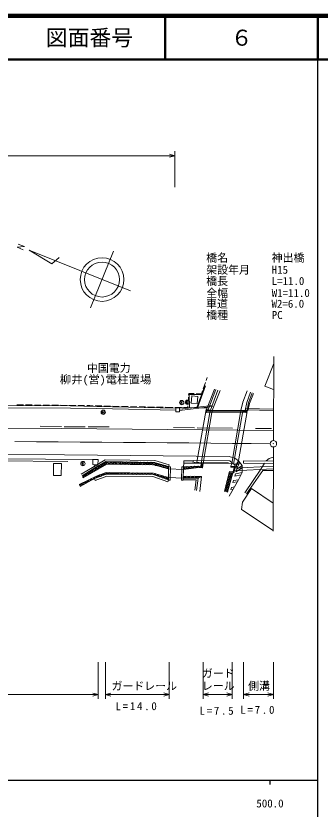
# Model space of a CAD drawing. Units: millimetres, scale not verified. Extents: x 40000 to 680000, y 20000 to 380000.
# Drawn here: x 509743 to 579500, y 198357 to 380000 of the extents above; entities that cross this region are included whole.
import ezdxf
from ezdxf.enums import TextEntityAlignment as Align

# ---------------------------------------------------------------- set-up
doc = ezdxf.new("R2010")
doc.units = ezdxf.units.MM
doc.header["$LTSCALE"] = 1000
doc.linetypes.add('CHAIN', pattern=[18.5, 12, -1.5, 3.5, -1.5])
for name, color, linetype, lineweight in [('M-BGD', 7, 'Continuous', 13), ('M-BMK', 2, 'CHAIN', 13), ('M-BMK-SRVR', 3, 'Continuous', 13), ('M-OTRS', 6, 'Continuous', 13), ('M-STR-HTXT', 7, 'Continuous', 13), ('M-STR-STRC', 7, 'Continuous', 13), ('M-TTL', 2, 'Continuous', 140), ('M-TTL-BAND', 7, 'Continuous', 25), ('M-TTL-LINE', 7, 'Continuous', 50)]:
    doc.layers.add(name, color=color, linetype=linetype, lineweight=lineweight)
doc.layers.add('M-TTL-TXT', color=7, linetype='Continuous')
doc.styles.add('ＭＳ ゴシック', font='')
doc.styles.get('ＭＳ ゴシック').set_extended_font_data('MS Gothic')

msp = doc.modelspace()

# ---------------------------------------------------------------- linework, layer by layer
at = {"layer": 'M-BGD'}
for p, q in [((568784, 282773), (568853, 302032)), ((568847, 300407), (566787, 295225)), ((553630, 297210), (553382, 296512)), ((551244, 290300), (553095, 295310)), ((551385, 290248), (553236, 295258)), ((553215, 296041), (552712, 294628)), ((555249, 294515), (553395, 289668)), ((555587, 294450), (553787, 289666)), ((556055, 294274), (554345, 289730)), ((566787, 295225), (568826, 294414)), ((549319, 292663), (549207, 291167)), ((549383, 293522), (549356, 293161)), ((550590, 293496), (549383, 293522)), ((549515, 290340), (549500, 293285)), ((549500, 293285), (552353, 293277)), ((550049, 292958), (549941, 291316)), ((550049, 292958), (551446, 292867)), ((552297, 293459), (551090, 293485)), ((551446, 292867), (551338, 291225)), ((552545, 294157), (552297, 293459)), ((554754, 289660), (556594, 294208)), ((561748, 291565), (562734, 294161)), ((562667, 291481), (563565, 293846)), ((563055, 291375), (563939, 293704)), ((564206, 293560), (563291, 291259)), ((506608, 290756), (522244, 290670)), ((511493, 290922), (509993, 290939)), ((513493, 290900), (511993, 290917)), ((515493, 290878), (513993, 290895)), ((517493, 290856), (515993, 290872)), ((519493, 290834), (517993, 290850)), ((521492, 290811), (519992, 290828)), ((523492, 290789), (521992, 290806)), ((522244, 290670), (528344, 290574)), ((525492, 290767), (523992, 290783)), ((526732, 290753), (525992, 290761)), ((527448, 290734), (526732, 290753)), ((529447, 290680), (527948, 290720)), ((531447, 290626), (529947, 290666)), ((554796, 290814), (547249, 289921)), ((547960, 291781), (547570, 291781)), ((547570, 291781), (547570, 291171)), ((547570, 291456), (547900, 291456)), ((547570, 291171), (547960, 291171)), ((549288, 291845), (548898, 291845)), ((548898, 291845), (548898, 291235)), ((548898, 291520), (549228, 291520)), ((548898, 291235), (549288, 291235)), ((549170, 290668), (549143, 290308)), ((549941, 291316), (551338, 291225)), ((561748, 291565), (561333, 289617)), ((561333, 289617), (561748, 291565)), ((562342, 289610), (562667, 291481)), ((562748, 289607), (563055, 291375)), ((563291, 291259), (562940, 289606)), ((563291, 291259), (562940, 289606)), ((506437, 290257), (522241, 290170)), ((522241, 290170), (528338, 290074)), ((528338, 290074), (546388, 289696)), ((528344, 290574), (546399, 290196)), ((529548, 288932), (529548, 289542)), ((529548, 289542), (529783, 288960)), ((529783, 288960), (530015, 289542)), ((530015, 289542), (530016, 288932)), ((533446, 290572), (531946, 290613)), ((534662, 290540), (533946, 290559)), ((535490, 290524), (534662, 290540)), ((537490, 290487), (535990, 290515)), ((539490, 290449), (537990, 290478)), ((541489, 290412), (539989, 290440)), ((543489, 290375), (541989, 290403)), ((544817, 290350), (543989, 290365)), ((545730, 290341), (544817, 290350)), ((547730, 290321), (546230, 290336)), ((546381, 289330), (546399, 290230)), ((546381, 289330), (547237, 289312)), ((546399, 290230), (547256, 290212)), ((547237, 289312), (547256, 290212)), ((554831, 290516), (547243, 289618)), ((549515, 290340), (547256, 290212)), ((549143, 290308), (548230, 290317)), ((549515, 290340), (553582, 290204)), ((551255, 277792), (553349, 289902)), ((552229, 277552), (554323, 289662)), ((554754, 289660), (552660, 277550)), ((554754, 289660), (553349, 289902)), ((553395, 289668), (562566, 289609)), ((553414, 289668), (553411, 289168)), ((553411, 289168), (562563, 289109)), ((553413, 289418), (562565, 289359)), ((559222, 277522), (561333, 289617)), ((559622, 277342), (561752, 289544)), ((560626, 277277), (562737, 289372)), ((561333, 289617), (562737, 289372)), ((568809, 289605), (562376, 289806)), ((568810, 289905), (562428, 290104)), ((562566, 289609), (562563, 289109)), ((562566, 289609), (562940, 289606)), ((520181, 285531), (501426, 285615)), ((520181, 285531), (568793, 285029)), ((568711, 262032), (568779, 281281)), ((500563, 279630), (520867, 279483)), ((501362, 278625), (527390, 278394)), ((521688, 277954), (501797, 278124)), ((520867, 279483), (558616, 279086)), ((527299, 276598), (530251, 278326)), ((527405, 278443), (527363, 277244)), ((527405, 278443), (528597, 278401)), ((527504, 276255), (530357, 277924)), ((528555, 277202), (528597, 278401)), ((530251, 278326), (541567, 278166)), ((530357, 277924), (541509, 277767)), ((541567, 278166), (544868, 277228)), ((548228, 277564), (548229, 278114)), ((548229, 278114), (550422, 278109)), ((550420, 277559), (550422, 278159)), ((550422, 278159), (558769, 278124)), ((558616, 279086), (559936, 278727)), ((559329, 277658), (558769, 278124)), ((559936, 278727), (560751, 278131)), ((560760, 278134), (560339, 277339)), ((560751, 278131), (561585, 277032)), ((561922, 277584), (561927, 278084)), ((568768, 278018), (561927, 278084)), ((567125, 278104), (567782, 278618)), ((567782, 278618), (568464, 278905)), ((568464, 278905), (568771, 278936)), ((518355, 274789), (518383, 277489)), ((518383, 277489), (520183, 277470)), ((520183, 277470), (520155, 274770)), ((524733, 275034), (527299, 276598)), ((525298, 277815), (524908, 277814)), ((524908, 277814), (524908, 277204)), ((524908, 277489), (525238, 277490)), ((524908, 277204), (525298, 277205)), ((524941, 274692), (527504, 276255)), ((525113, 274211), (530500, 277365)), ((527363, 277244), (528555, 277202)), ((527967, 276526), (527640, 277234)), ((528487, 276830), (528312, 277211)), ((530500, 277365), (541398, 277160)), ((541398, 277160), (544767, 276263)), ((541509, 277767), (544758, 276843)), ((544773, 276733), (544737, 273715)), ((544758, 276843), (544868, 277228)), ((544773, 276733), (544758, 276843)), ((544767, 276263), (548146, 276157)), ((544773, 276733), (545173, 276729)), ((545173, 276729), (545137, 273710)), ((547706, 273709), (547756, 276748)), ((547756, 276748), (548156, 276741)), ((548106, 273703), (548156, 276741)), ((548146, 276157), (551634, 276599)), ((548228, 277564), (548156, 276741)), ((548156, 276741), (551528, 276902)), ((548228, 277564), (550420, 277559)), ((550420, 277559), (559308, 277521)), ((550587, 277753), (550887, 277751)), ((550887, 277751), (558183, 277680)), ((552241, 277622), (551255, 277792)), ((551528, 276902), (552127, 276702)), ((551634, 276599), (552530, 276543)), ((552127, 276702), (552229, 277552)), ((552530, 276543), (552127, 276702)), ((552530, 276543), (552660, 277550)), ((558183, 277680), (558483, 277677)), ((559051, 276869), (558999, 276672)), ((559823, 276632), (558999, 276672)), ((559222, 277522), (559051, 276869)), ((559877, 276830), (559051, 276869)), ((560626, 277277), (559222, 277522)), ((559308, 277521), (559329, 277658)), ((559938, 277161), (559308, 277521)), ((559877, 276830), (559488, 275389)), ((559603, 275814), (568761, 276268)), ((560074, 276793), (559684, 275355)), ((559767, 276423), (568764, 276869)), ((559987, 277422), (559877, 276830)), ((560172, 276775), (559877, 276830)), ((559987, 277422), (560281, 277368)), ((560281, 277368), (560172, 276775)), ((561607, 276505), (560202, 275566)), ((560202, 275566), (560378, 276226)), ((560339, 277339), (560371, 276438)), ((561055, 277730), (560371, 276438)), ((561585, 277032), (560378, 276226)), ((561585, 277032), (561651, 275407)), ((568766, 277518), (561922, 277584)), ((562205, 270814), (565919, 276179)), ((565910, 276175), (566709, 277541)), ((520155, 274770), (518355, 274789)), ((528410, 274699), (524272, 272656)), ((530525, 275079), (527784, 274040)), ((530605, 274628), (527943, 273620)), ((530457, 275445), (528410, 274699)), ((541311, 275264), (530457, 275445)), ((541252, 274968), (530525, 275079)), ((541171, 274519), (530605, 274628)), ((544571, 273300), (541171, 274519)), ((544723, 273724), (541252, 274968)), ((544743, 274262), (541311, 275264)), ((552318, 274554), (548120, 274583)), ((551520, 274133), (552318, 274554)), ((552318, 274554), (551944, 271072)), ((551944, 271072), (552318, 274554)), ((558673, 275428), (557541, 271108)), ((559488, 275389), (558223, 270969)), ((558732, 275651), (558673, 275428)), ((559488, 275389), (558673, 275428)), ((559549, 275612), (558732, 275651)), ((559488, 275389), (559684, 275355)), ((559944, 274637), (560076, 275098)), ((561376, 274903), (559944, 274637)), ((561654, 275412), (560076, 275098)), ((561651, 275407), (560768, 273787)), ((562616, 270530), (566330, 275895)), ((566394, 275873), (568760, 275878)), ((527784, 274040), (524454, 272230)), ((527943, 273620), (527784, 274040)), ((544571, 273300), (544723, 273724)), ((544737, 273715), (545137, 273710)), ((544743, 274262), (548113, 274157)), ((547706, 273709), (548106, 273703)), ((548107, 273757), (551069, 273736)), ((548113, 274157), (551520, 274133)), ((551069, 273736), (550779, 271360)), ((551520, 274133), (551176, 271312)), ((559513, 273130), (559649, 273607)), ((560488, 273284), (559513, 273130)), ((560766, 273784), (559649, 273607)), ((560768, 273787), (559865, 272166)), ((559865, 272166), (558623, 270039)), ((559056, 271535), (559196, 272023)), ((559556, 271638), (559056, 271535)), ((559861, 272159), (559196, 272023)), ((561721, 268662), (563794, 271742)), ((563794, 271742), (568734, 268446)), ((561467, 266995), (561721, 268662)), ((561467, 266995), (568711, 262162))]:
    msp.add_line(p, q, dxfattribs=at)
for centre in [(547765, 291456), (549093, 291520), (529783, 289237), (525103, 277490)]:
    msp.add_circle(centre, 498, dxfattribs=at)
for centre, radius, start, end in [((529837, 278025), 529, 252.6772, 348.97783), ((530760, 278230), 506, 217.2007, 321.18807), ((527130, 276409), 529, 252.6772, 348.97783), ((527558, 276460), 529, 252.6772, 348.97783), ((527807, 276813), 529, 252.6772, 348.97783), ((527987, 276511), 529, 252.6772, 348.97783), ((528235, 276864), 529, 252.6772, 348.97783), ((528484, 277217), 529, 252.6772, 348.97783), ((528664, 276915), 529, 252.6772, 348.97783), ((528912, 277268), 529, 252.6772, 348.97783), ((529161, 277621), 529, 252.6772, 348.97783), ((529341, 277319), 529, 252.6772, 348.97783), ((529589, 277672), 529, 252.6772, 348.97783), ((530018, 277723), 529, 252.6772, 329.96452), ((530266, 278076), 529, 252.6772, 289.78804), ((530358, 278041), 506, 280.87569, 321.18807), ((530754, 277841), 506, 238.2372, 250.96413), ((531155, 278030), 506, 217.2007, 321.18807), ((530754, 277841), 506, 286.87959, 321.18807), ((531551, 277830), 506, 217.2007, 252.41371), ((531556, 278218), 506, 217.2007, 321.18807), ((531952, 278019), 506, 217.2007, 321.18807), ((531551, 277830), 506, 285.43007, 321.18807), ((532347, 277819), 506, 217.2007, 253.99916), ((532353, 278207), 506, 217.2007, 321.18807), ((532748, 278007), 506, 217.2007, 321.18807), ((532347, 277819), 506, 283.84456, 321.18807), ((533144, 277808), 506, 217.2007, 255.76967), ((533149, 278196), 506, 217.2007, 321.18807), ((533545, 277996), 506, 217.2007, 321.18807), ((533144, 277808), 506, 282.07405, 321.18807), ((533940, 277796), 506, 217.2007, 257.81337), ((533946, 278185), 506, 217.2007, 321.18807), ((534341, 277985), 506, 217.2007, 321.18807), ((533940, 277796), 506, 280.03035, 321.18807), ((534737, 277785), 506, 217.2007, 260.32295), ((534742, 278174), 506, 217.2007, 321.18807), ((535138, 277974), 506, 217.2007, 321.18807), ((534737, 277785), 506, 277.52077, 321.18807), ((535533, 277774), 506, 217.2007, 263.9612), ((535539, 278163), 506, 217.2007, 321.18807), ((535934, 277963), 506, 217.2007, 321.18807), ((535533, 277774), 506, 273.88258, 321.18807), ((536330, 277763), 506, 217.2007, 321.18807), ((536336, 278151), 506, 217.2007, 321.18807), ((536731, 277951), 506, 217.2007, 321.18807), ((537127, 277752), 506, 217.2007, 321.18807), ((537132, 278140), 506, 217.2007, 321.18807), ((537527, 277940), 506, 217.2007, 321.18807), ((537923, 277740), 506, 217.2007, 321.18807), ((537929, 278129), 506, 217.2007, 321.18807), ((538324, 277929), 506, 217.2007, 321.18807), ((538719, 277729), 506, 217.2007, 321.18807), ((538725, 278118), 506, 217.2007, 321.18807), ((539121, 277918), 506, 217.2007, 321.18807), ((539516, 277718), 506, 217.2007, 321.18807), ((539522, 278106), 506, 217.2007, 321.18807), ((539917, 277907), 506, 217.2007, 321.18807), ((540313, 277707), 506, 217.2007, 321.18807), ((540318, 278095), 506, 217.2007, 321.18807), ((540714, 277895), 506, 217.2007, 321.18807), ((541109, 277696), 506, 217.2007, 308.36812), ((541115, 278084), 506, 217.2007, 321.18807), ((541510, 277884), 506, 217.2007, 261.83882), ((541906, 277619), 554, 210.73653, 303.84361), ((541553, 277923), 554, 258.0229, 303.84361), ((542013, 277996), 554, 204.40645, 303.84361), ((542365, 277692), 554, 204.40645, 303.84361), ((542718, 277388), 554, 204.40645, 303.84361), ((542825, 277765), 554, 204.40645, 303.84361), ((543178, 277461), 554, 204.40645, 303.84361), ((543531, 277157), 554, 204.40645, 245.90444), ((543637, 277534), 554, 204.40645, 303.84361), ((543531, 277157), 554, 264.2726, 303.84361), ((543990, 277230), 554, 204.40645, 303.84361), ((544343, 276926), 554, 204.40645, 239.14327), ((544450, 277303), 554, 204.40645, 303.84361), ((544802, 276999), 554, 204.40645, 266.03468), ((544343, 276926), 554, 271.03377, 303.84361), ((545155, 276695), 554, 204.40645, 225.39607), ((548152, 276805), 510, 269.52669, 328.48872), ((548563, 277048), 510, 216.96828, 328.48872), ((548585, 276603), 510, 216.96828, 236.53066), ((548996, 276845), 510, 216.96828, 328.48872), ((549407, 277089), 510, 216.96828, 328.48872), ((549839, 276886), 510, 216.96828, 275.63533), ((550250, 277129), 510, 216.96828, 328.48872), ((549839, 276886), 510, 278.82002, 328.48872), ((550682, 276926), 510, 216.96828, 247.67641), ((551093, 277169), 510, 216.96828, 328.48872), ((550682, 276926), 510, 306.77901, 328.48872), ((551525, 276966), 510, 216.96828, 234.97743), ((551936, 277209), 510, 216.96828, 286.07845), ((551525, 276966), 510, 311.66377, 328.48872), ((552368, 277006), 510, 216.96828, 238.73836), ((551855, 277165), 538, 300.49544, 45.88237), ((551956, 278015), 538, 300.49544, 311.18858), ((552115, 277565), 538, 300.49544, 358.49074), ((552014, 276716), 538, 359.80812, 45.88237), ((525099, 275197), 529, 252.6772, 348.97783), ((524851, 274844), 529, 293.33357, 348.97783), ((524603, 274491), 529, 336.56691, 348.97783), ((525279, 274895), 529, 252.6772, 283.38081), ((525528, 275248), 529, 252.6772, 348.97783), ((525776, 275601), 529, 252.6772, 348.97783), ((525279, 274895), 529, 317.31749, 348.97783), ((525956, 275299), 529, 252.6772, 286.02333), ((526205, 275652), 529, 252.6772, 348.97783), ((526453, 276005), 529, 252.6772, 348.97783), ((525956, 275299), 529, 314.67497, 348.97783), ((526633, 275703), 529, 252.6772, 289.26399), ((526882, 276056), 529, 252.6772, 348.97783), ((526633, 275703), 529, 311.43428, 348.97783), ((527310, 276107), 529, 252.6772, 293.95577), ((527310, 276107), 529, 306.74251, 348.97783), ((528155, 274152), 467, 152.37175, 172.75447), ((528580, 274163), 467, 64.32445, 172.75447), ((528155, 274152), 467, 64.32445, 80.19087), ((528820, 274514), 467, 158.19423, 172.75447), ((529006, 274173), 467, 64.32445, 159.37178), ((529246, 274525), 467, 125.59425, 172.75447), ((529432, 274184), 467, 95.03105, 126.47499), ((529672, 274535), 467, 64.32445, 172.75447), ((529246, 274525), 467, 64.32445, 94.44038), ((529912, 274887), 467, 153.72789, 172.75447), ((530098, 274546), 467, 68.7217, 152.78435), ((530338, 274897), 467, 72.82475, 172.75447), ((530764, 274908), 467, 126.31172, 169.22133), ((530523, 274883), 527, 42.75215, 96.40419), ((530904, 274714), 527, 42.75215, 136.06444), ((531289, 274875), 527, 42.75215, 136.06444), ((531670, 274706), 527, 42.75215, 136.06444), ((532055, 274867), 527, 42.75215, 136.06444), ((532437, 274698), 527, 42.75215, 136.06444), ((532821, 274859), 527, 42.75215, 136.06444), ((533203, 274690), 527, 42.75215, 136.06444), ((533588, 274851), 527, 42.75215, 136.06444), ((533969, 274682), 527, 42.75215, 136.06444), ((534354, 274843), 527, 42.75215, 136.06444), ((534735, 274674), 527, 42.75215, 136.06444), ((535120, 274835), 527, 42.75215, 136.06444), ((535501, 274666), 527, 42.75215, 136.06444), ((535887, 274827), 527, 89.26634, 136.06444), ((536268, 274658), 527, 42.75215, 136.06444), ((535887, 274827), 527, 42.75215, 88.82134), ((536653, 274819), 527, 96.84676, 136.06444), ((537034, 274650), 527, 42.75215, 136.06444), ((536653, 274819), 527, 42.75215, 81.24092), ((537419, 274811), 527, 100.08513, 136.06444), ((537800, 274642), 527, 42.75215, 136.06444), ((537419, 274811), 527, 42.75215, 78.00255), ((538185, 274804), 527, 102.57622, 136.06444), ((538566, 274634), 527, 42.75215, 136.06444), ((538185, 274804), 527, 42.75215, 75.51149), ((538951, 274796), 527, 104.68132, 136.06444), ((539332, 274627), 527, 42.75215, 136.06444), ((538951, 274796), 527, 42.75215, 73.40636), ((539717, 274788), 527, 106.54042, 136.06444), ((540098, 274619), 527, 42.75215, 136.06444), ((539717, 274788), 527, 42.75215, 71.54726), ((540483, 274780), 527, 108.22521, 136.06444), ((540865, 274611), 527, 42.75215, 136.06444), ((540483, 274780), 527, 42.75215, 69.8625), ((541250, 274772), 527, 109.77821, 136.06444), ((541522, 274630), 433, 11.95656, 128.5959), ((541244, 274948), 433, 11.95656, 31.73055), ((541938, 274699), 433, 105.97838, 128.5959), ((542216, 274381), 433, 11.95656, 128.5959), ((541938, 274699), 433, 11.95656, 41.49523), ((542633, 274450), 433, 92.19753, 128.5959), ((542910, 274132), 433, 11.95656, 128.5959), ((542633, 274450), 433, 11.95656, 55.27608), ((543327, 274201), 433, 11.95656, 128.5959), ((543605, 273883), 433, 11.95656, 128.5959), ((544021, 273952), 433, 11.95656, 128.5959), ((548537, 273835), 532, 36.46101, 142.75133), ((548112, 274050), 532, 36.46101, 89.17568), ((548964, 274045), 532, 89.60616, 142.75133), ((549389, 273829), 532, 36.46101, 142.75133), ((548964, 274045), 532, 36.46101, 89.60616), ((549816, 274039), 532, 89.60616, 142.75133), ((550240, 273823), 532, 36.46101, 142.75133), ((549816, 274039), 532, 36.46101, 89.60616), ((550668, 274033), 532, 89.60622, 142.75133), ((551092, 273817), 532, 36.46101, 142.75133), ((550668, 274033), 532, 36.46101, 89.6061), ((551520, 274027), 532, 89.60625, 142.75133), ((551944, 273811), 532, 92.86464, 142.75133), ((551520, 274027), 532, 37.93825, 89.60606), ((552371, 274021), 532, 96.58235, 139.03362), ((558817, 273987), 486, 112.07445, 215.97621), ((559027, 274724), 486, 112.07445, 215.97621), ((559101, 274304), 486, 112.07445, 215.97621), ((559176, 273884), 486, 112.07445, 215.97621), ((559238, 275460), 486, 184.26729, 215.97621), ((559312, 275040), 486, 130.18279, 215.97621), ((559386, 274621), 486, 112.07445, 215.97621), ((559460, 274201), 486, 112.07445, 215.97621), ((559597, 275357), 486, 174.19454, 215.97621), ((559671, 274938), 486, 112.07445, 215.97621), ((524825, 272341), 467, 64.32445, 168.56154), ((525251, 272352), 467, 64.32445, 172.75447), ((525491, 272703), 467, 64.32445, 172.75447), ((525916, 272714), 467, 64.32445, 172.75447), ((526157, 273065), 467, 117.21092, 172.75447), ((526157, 273065), 467, 64.32445, 115.3517), ((526583, 273076), 467, 64.32445, 172.75447), ((526823, 273428), 467, 136.9005, 172.75447), ((526823, 273428), 467, 64.32445, 95.66213), ((527248, 273438), 467, 64.32445, 172.75447), ((527489, 273790), 467, 145.58769, 172.75447), ((527914, 273800), 467, 64.32445, 172.75447), ((527489, 273790), 467, 64.32445, 86.97493), ((528340, 273811), 467, 82.50115, 139.00487), ((544299, 273634), 433, 11.95656, 128.5959), ((544715, 273703), 433, 86.9384, 128.5959), ((558395, 272514), 486, 180.58492, 215.97621), ((558395, 272514), 486, 112.07445, 150.0446), ((558469, 272094), 486, 112.07445, 215.97621), ((558606, 273250), 486, 112.07445, 215.97621), ((558680, 272831), 486, 112.07445, 215.97621), ((558754, 272411), 486, 112.07445, 215.97621), ((558891, 273567), 486, 112.07445, 215.97621), ((558965, 273148), 486, 112.07445, 215.97621), ((559039, 272728), 486, 112.07445, 215.97621), ((559250, 273465), 486, 112.07445, 215.97621), ((524585, 271990), 467, 64.32445, 116.28334), ((557973, 271041), 486, 112.07445, 138.67113), ((558184, 271777), 486, 186.99593, 215.97621), ((558258, 271358), 486, 112.07445, 215.97621), ((558184, 271777), 486, 112.07445, 143.63356), ((558332, 270938), 486, 112.07445, 167.4734), ((558543, 271675), 486, 112.07445, 215.97621), ((558617, 271255), 486, 112.07445, 215.97621), ((558828, 271992), 486, 112.07445, 215.97621)]:
    msp.add_arc(centre, radius, start, end, dxfattribs=at)
at = {"layer": 'M-BMK'}
for p, q in [((509483, 282541), (514472, 282497)), ((514472, 282497), (519471, 282453)), ((519471, 282453), (524460, 282410)), ((524460, 282410), (529459, 282366)), ((529459, 282366), (534448, 282323)), ((534448, 282323), (539446, 282280)), ((539446, 282280), (544435, 282238)), ((544435, 282238), (549434, 282195)), ((549434, 282195), (554423, 282153)), ((554423, 282153), (559422, 282111)), ((559422, 282111), (563721, 282075)), ((563721, 282075), (568030, 282038))]:
    msp.add_line(p, q, dxfattribs=at)
at = {"layer": 'M-BMK-SRVR'}
for p, q in [((510016, 327018), (511750, 327182)), ((511447, 326441), (510016, 327018)), ((511750, 327182), (510311, 327754)), ((512817, 326359), (518007, 323186)), ((512817, 326359), (536001, 317005)), ((532128, 326115), (526890, 313132)), ((518007, 323186), (519682, 324667))]:
    msp.add_line(p, q, dxfattribs=at)
for centre, radius in [((529509, 319624), 5000), ((529509, 319624), 4000), ((568782, 282032), 746)]:
    msp.add_circle(centre, radius, dxfattribs=at)
at = {"layer": 'M-OTRS'}
for radius in [31.3, 25, 18.8, 12.5, 6.3]:
    msp.add_circle((568762, 282067), radius, dxfattribs=at)
at = {"layer": 'M-STR-HTXT'}
for p, q in [((546200, 348982), (546204, 340794)), ((122861, 347769), (546201, 347982)), ((544951, 348341), (546201, 347982)), ((546201, 347982), (544951, 347625)), ((528625, 223583), (528620, 231990)), ((530274, 231991), (530279, 223584)), ((544895, 223591), (544891, 231998)), ((552676, 232002), (552680, 223595)), ((559356, 223598), (559352, 232005)), ((561945, 232007), (561950, 223600)), ((568790, 223603), (568786, 232010)), ((166019, 224400), (528624, 224583)), ((527374, 224941), (528624, 224583)), ((528624, 224583), (527374, 224226)), ((530278, 224584), (531528, 224940)), ((530278, 224584), (544894, 224591)), ((531528, 224225), (530278, 224584)), ((543644, 224950), (544894, 224591)), ((544894, 224591), (543644, 224234)), ((552680, 224595), (553929, 224952)), ((552680, 224595), (559356, 224598)), ((553930, 224236), (552680, 224595)), ((558105, 224957), (559356, 224598)), ((559356, 224598), (558106, 224241)), ((561949, 224600), (563199, 224956)), ((561949, 224600), (568790, 224603)), ((563199, 224241), (561949, 224600)), ((567540, 224962), (568790, 224603)), ((568790, 224603), (567540, 224246))]:
    msp.add_line(p, q, dxfattribs=at)
at = {"layer": 'M-STR-STRC'}
for p, q in [((520180, 285957), (515350, 286025)), ((520803, 285917), (525663, 285879)), ((526293, 285877), (531123, 285864)), ((545883, 285706), (550673, 285643)), ((551273, 285646), (559383, 285601)), ((564683, 285541), (568324, 285501))]:
    msp.add_line(p, q, dxfattribs=at)
at = {"layer": 'M-TTL'}
msp.add_line((680000, 380000), (40000, 380000), dxfattribs=at)
at = {"layer": 'M-TTL-BAND'}
for p, q in [((579000, 20000), (579000, 370000)), ((40000, 205000), (579000, 205000)), ((568000, 205000), (568000, 204000))]:
    msp.add_line(p, q, dxfattribs=at)
at = {"layer": 'M-TTL-LINE'}
for p, q in [((543997, 380000), (543997, 370000)), ((579000, 380000), (579000, 370000)), ((40000, 370000), (680000, 370000))]:
    msp.add_line(p, q, dxfattribs=at)

# ---------------------------------------------------------------- texts
at = {"layer": 'M-BGD', "style": 'ＭＳ ゴシック'}
msp.add_text('中国電力', height=1833, rotation=0.055, dxfattribs=at).set_placement((526050, 297903), align=Align.BOTTOM_LEFT)
at = {"layer": 'M-BGD', "style": 'ＭＳ ゴシック', "width": 1.05}
msp.add_text('柳井(営)電柱置場', height=1833, rotation=0.055, dxfattribs=at).set_placement((519819, 295251), align=Align.BOTTOM_LEFT)
at = {"layer": 'M-STR-HTXT', "style": 'ＭＳ ゴシック'}
for s, p in [('ガード', (552391, 227981)), ('ガードレール', (531686, 225084)), ('レール', (552392, 225095)), ('側溝', (562994, 225100))]:
    msp.add_text(s, height=1833, rotation=0.055, dxfattribs=at).set_placement(p, align=Align.BOTTOM_LEFT)
at = {"layer": 'M-STR-HTXT', "char_height": 1833, "attachment_point": 7, "rotation": 0.055, "style": 'ＭＳ ゴシック'}
for s, insert in [('\\T1.32;L=14.0', (532578, 220987)), ('\\T1.32;L=7.5', (551843, 219939)), ('\\T1.32;L=7.0', (561195, 220155))]:
    msp.add_mtext(s, dxfattribs=dict(at, insert=insert))
at = {"layer": 'M-TTL-BAND', "style": 'ＭＳ ゴシック'}
msp.add_text('500.0', height=1833, dxfattribs=at).set_placement((568000, 198195), align=Align.BOTTOM_CENTER)
at = {"layer": 'M-TTL-LINE', "style": 'ＭＳ ゴシック'}
for s, p in [('橋名\u3000\u3000\u3000\u3000神出橋', (553392, 323134)), ('架設年月\u3000\u3000H15', (553393, 320383)), ('橋長\u3000\u3000\u3000\u3000L=11.0', (553394, 317803)), ('全幅\u3000\u3000\u3000\u3000W1=11.0', (553396, 315052)), ('車道\u3000\u3000\u3000\u3000W2=6.0', (553353, 312601)), ('橋種\u3000\u3000\u3000\u3000PC', (553399, 310021))]:
    msp.add_text(s, height=1833, rotation=0.055, dxfattribs=at).set_placement(p, align=Align.BOTTOM_LEFT)
at = {"layer": 'M-TTL-TXT', "style": 'ＭＳ ゴシック'}
for s, p in [('図面番号', (526622, 375000)), ('６', (561497, 375000))]:
    msp.add_text(s, height=3666, dxfattribs=at).set_placement(p, align=Align.MIDDLE_CENTER)

doc.saveas('drawing.dxf')
